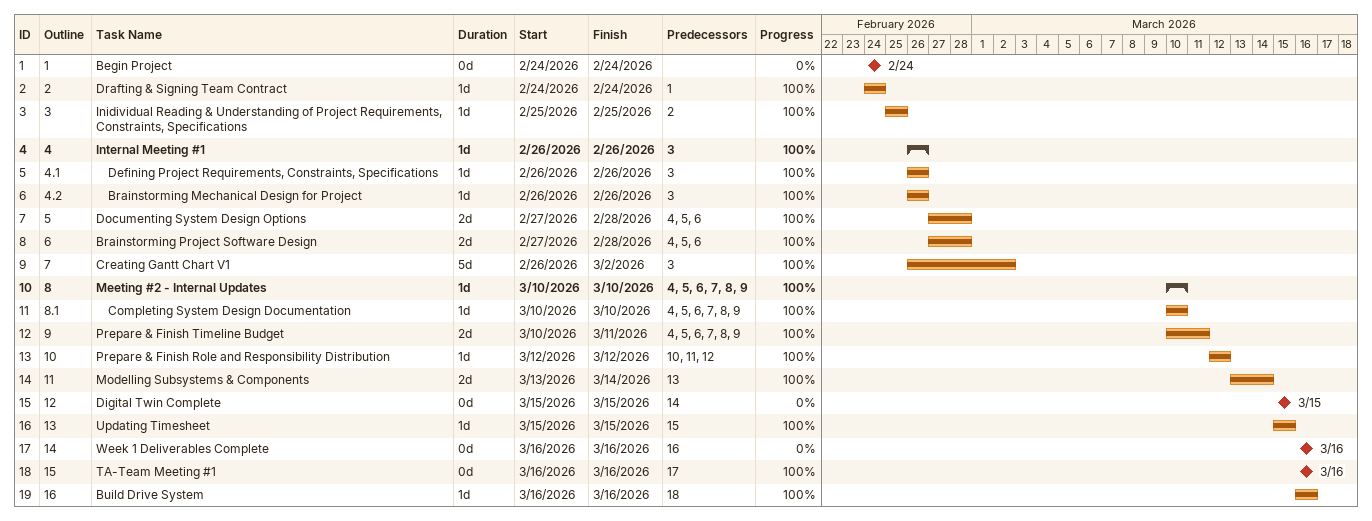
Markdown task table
| ID | WBS | Task | Duration | Start | Finish | Predecessors | % complete |
|---|---|---|---|---|---|---|---|
| 1 | 1 | Begin Project | 0d | 2026-02-24 | 2026-02-24 |  | 0 |
| 2 | 2 | Drafting & Signing Team Contract | 1d | 2026-02-24 | 2026-02-24 | 1 | 100 |
| 3 | 3 | Inidividual Reading & Understanding of Project Requirements, Constraints, Specifications | 1d | 2026-02-25 | 2026-02-25 | 2 | 100 |
| 4 | 4 | **Internal Meeting #1** | 1d | 2026-02-26 | 2026-02-26 | 3 | 100 |
| 5 | 4.1 | Defining Project Requirements, Constraints, Specifications | 1d | 2026-02-26 | 2026-02-26 | 3 | 100 |
| 6 | 4.2 | Brainstorming Mechanical Design for Project | 1d | 2026-02-26 | 2026-02-26 | 3 | 100 |
| 7 | 5 | Documenting System Design Options | 2d | 2026-02-27 | 2026-02-28 | 4, 5, 6 | 100 |
| 8 | 6 | Brainstorming Project Software Design | 2d | 2026-02-27 | 2026-02-28 | 4, 5, 6 | 100 |
| 9 | 7 | Creating Gantt Chart V1 | 5d | 2026-02-26 | 2026-03-02 | 3 | 100 |
| 10 | 8 | **Meeting #2 - Internal Updates** | 1d | 2026-03-10 | 2026-03-10 | 4, 5, 6, 7, 8, 9 | 100 |
| 11 | 8.1 | Completing System Design Documentation | 1d | 2026-03-10 | 2026-03-10 | 4, 5, 6, 7, 8, 9 | 100 |
| 12 | 9 | Prepare & Finish Timeline Budget | 2d | 2026-03-10 | 2026-03-11 | 4, 5, 6, 7, 8, 9 | 100 |
| 13 | 10 | Prepare & Finish Role and Responsibility Distribution | 1d | 2026-03-12 | 2026-03-12 | 10, 11, 12 | 100 |
| 14 | 11 | Modelling Subsystems & Components | 2d | 2026-03-13 | 2026-03-14 | 13 | 100 |
| 15 | 12 | Digital Twin Complete | 0d | 2026-03-15 | 2026-03-15 | 14 | 0 |
| 16 | 13 | Updating Timesheet | 1d | 2026-03-15 | 2026-03-15 | 15 | 100 |
| 17 | 14 | Week 1 Deliverables Complete | 0d | 2026-03-16 | 2026-03-16 | 16 | 0 |
| 18 | 15 | TA-Team Meeting #1 | 0d | 2026-03-16 | 2026-03-16 | 17 | 100 |
| 19 | 16 | Build Drive System | 1d | 2026-03-16 | 2026-03-16 | 18 | 100 |
